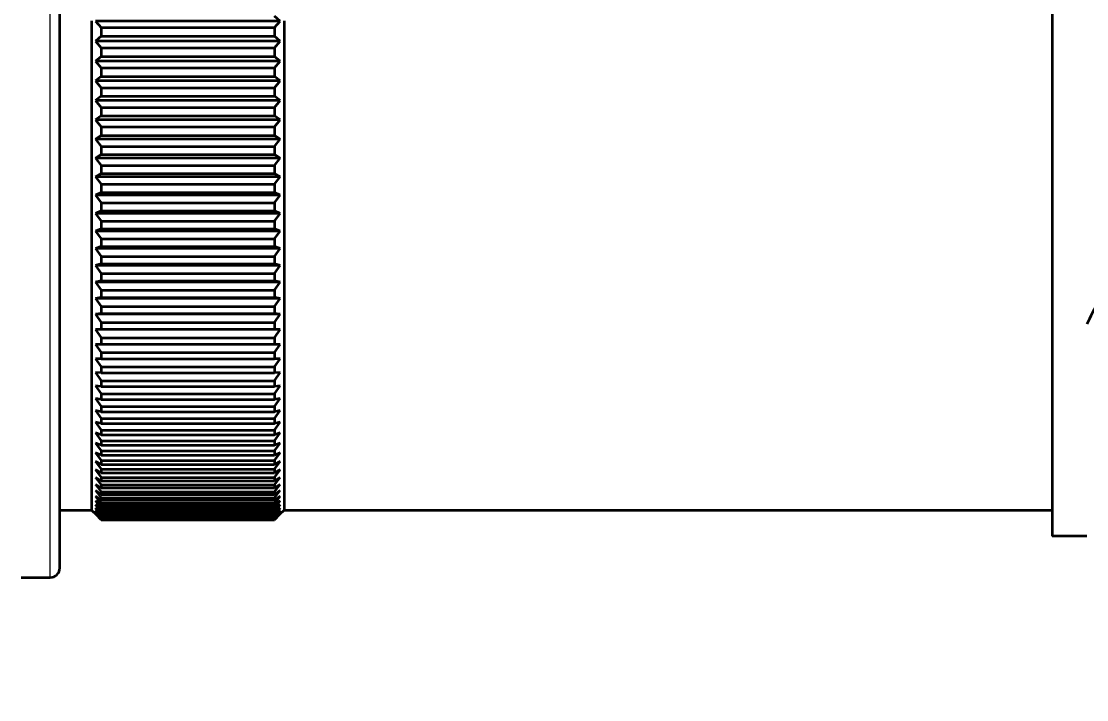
# Model space of a CAD drawing. Extents: x 23 to 472, y 3 to 294.
# Drawn here: x 59.62 to 87.28, y 193.34 to 210.94 of the extents above; entities that cross this region are included whole.
import ezdxf
from ezdxf.enums import TextEntityAlignment as Align

# ---------------------------------------------------------------- set-up
doc = ezdxf.new("R2010")
doc.units = 0
doc.layers.get('0').update_dxf_attribs({"lineweight": 13})
doc.styles.get("Standard").update_dxf_attribs({"font": 'isocp.shx'})
doc.dimstyles.get("Standard").update_dxf_attribs({"dimtxt": 2.5, "dimasz": 2.5, "dimexe": 1.25, "dimexo": 0.625, "dimtad": 1, "dimcen": 2.5, "dimadec": 0, "dimazin": 0, "dimtfac": 1, "dimtmove": 0, "dimatfit": 0, "dimfxl": 0, "dimarcsym": 0})

# ---------------------------------------------------------------- blocks, each defined once
blk = doc.blocks.new('*D')
at = {"color": 7, "lineweight": 13}
for p, q in [((369.263, 239.553), (395.349, 194.212)), ((363.234, 234.837), (397.923, 198.622))]:
    blk.add_line(p, q, dxfattribs=at)
at = {"color": 34, "lineweight": 13, "ltscale": 0.415699}
blk.add_line((121.028, 197.011), (121.028, 180.383), dxfattribs=at)
at = {"color": 34, "lineweight": 13, "ltscale": 0.421525}
blk.add_line((278.401, 197.011), (278.401, 180.15), dxfattribs=at)
at = {"color": 34, "lineweight": 13}
for p, q in [((45.716, 194.074), (45.716, 169.46)), ((353.941, 194.074), (353.941, 169.46)), ((45.716, 182.383), (121.028, 182.383)), ((278.401, 182.15), (353.941, 182.15)), ((45.716, 171.46), (353.941, 171.46))]:
    blk.add_line(p, q, dxfattribs=at)
at = {"color": 34, "lineweight": 13, "ltscale": 0.342256}
blk.add_line((45.716, 194.074), (45.716, 180.383), dxfattribs=at)
at = {"color": 34, "lineweight": 13, "ltscale": 0.348082}
blk.add_line((353.941, 194.074), (353.941, 180.15), dxfattribs=at)
at = {"color": 7, "lineweight": 13}
for points in [[(376.315, 228.334), (374.903, 229.751), (375.418, 227.818)], [(374.039, 224.304), (372.329, 225.341), (373.292, 223.588)], [(396.213, 199.659), (397.923, 198.622), (396.96, 200.375)], [(393.937, 195.629), (395.349, 194.212), (394.834, 196.145)]]:
    blk.add_lwpolyline(points, dxfattribs=at)
at = {"color": 34, "lineweight": 13}
for points in [[(47.647, 182.901), (45.716, 182.383), (47.647, 181.866)], [(119.096, 181.866), (121.028, 182.383), (119.096, 182.901)], [(280.332, 182.668), (278.401, 182.15), (280.332, 181.633)], [(352.01, 181.633), (353.941, 182.15), (352.01, 182.668)], [(47.647, 171.978), (45.716, 171.46), (47.647, 170.943)], [(352.01, 170.943), (353.941, 171.46), (352.01, 171.978)]]:
    blk.add_lwpolyline(points, dxfattribs=at)
at = {"color": 7, "lineweight": 13}
for s, rotation, p, p2 in [('%%c', 299.913, (370.13, 240.052), (371.377, 237.885)), ('82', 299.913, (371.875, 237.018), (374.062, 233.217)), ('%%c', 313.7669, (363.956, 235.528), (365.685, 233.723)), ('74', 313.7669, (366.377, 233.001), (369.41, 229.834))]:
    blk.add_text(s, height=2.5, rotation=rotation, dxfattribs=at).set_placement(p, p2, align=Align.FIT)
at = {"color": 34, "lineweight": 13}
for s, height, p, p2 in [('/[6.3]', 3.5, (93.533, 183.383), (107.906, 183.383)), ('/[6.3]', 3.5, (326.333, 183.15), (340.705, 183.15)), ('155', 3.5, (74.21, 183.383), (83.768, 183.383)), ('155', 3.5, (307.009, 183.15), (316.567, 183.15)), ('%%p50', 2.45, (85.868, 183.908), (92.533, 183.908)), ('%%p50', 2.45, (318.667, 183.675), (325.333, 183.675)), ('"L"', 3.5, (194.441, 172.46), (202.031, 172.46)), ('%%p50', 2.45, (204.131, 172.985), (210.797, 172.985))]:
    blk.add_text(s, height=height, dxfattribs=at).set_placement(p, p2, align=Align.FIT)
blk = doc.blocks.new('BLOCK4531')
at = {"color": 7, "lineweight": 13}
blk.add_line((-569.552, -31.5), (-569.552, 31.5), dxfattribs=at)
at = {"color": 7, "lineweight": 35}
for p, q in [((-569.052, -31), (-569.052, 31)), ((-517.527, 29.35), (-517.527, -14.675)), ((-567.402, -2.62), (-567.402, -28)), ((-557.402, -2.62), (-557.402, -28)), ((-557.402, -28), (-517.527, -28))]:
    blk.add_line(p, q, dxfattribs=at)
at = {"color": 7, "lineweight": 35, "ltscale": 0.011058}
for p, q in [((-567.202, -2.639), (-566.902, -2.964)), ((-557.902, -2.964), (-557.602, -2.639))]:
    blk.add_line(p, q, dxfattribs=at)
at = {"color": 7, "lineweight": 35, "ltscale": 0.24}
for p, q in [((-557.602, -2.639), (-567.202, -2.639)), ((-557.602, -3.674), (-567.202, -3.674)), ((-557.602, -4.705), (-567.202, -4.705)), ((-557.602, -5.729), (-567.202, -5.729)), ((-557.602, -6.746), (-567.202, -6.746)), ((-557.602, -7.753), (-567.202, -7.753)), ((-557.602, -8.749), (-567.202, -8.749)), ((-557.602, -9.734), (-567.202, -9.734)), ((-557.602, -10.705), (-567.202, -10.705)), ((-557.602, -11.662), (-567.202, -11.662)), ((-557.602, -12.603), (-567.202, -12.603)), ((-557.602, -13.526), (-567.202, -13.526)), ((-557.602, -14.432), (-567.202, -14.432)), ((-557.602, -15.317), (-567.202, -15.317)), ((-557.602, -16.181), (-567.202, -16.181)), ((-557.602, -17.024), (-567.202, -17.024)), ((-557.602, -17.843), (-567.202, -17.843)), ((-557.602, -18.638), (-567.202, -18.638)), ((-557.602, -19.407), (-567.202, -19.407))]:
    blk.add_line(p, q, dxfattribs=at)
at = {"color": 7, "lineweight": 35, "ltscale": 0.010077}
blk.add_line((-557.602, -2.639), (-557.902, -2.37), dxfattribs=at)
at = {"color": 7, "lineweight": 35, "ltscale": 0.225}
for p, q in [((-566.902, -2.964), (-557.902, -2.964)), ((-566.902, -3.417), (-557.902, -3.417)), ((-566.902, -4.009), (-557.902, -4.009)), ((-566.902, -4.461), (-557.902, -4.461)), ((-566.902, -5.049), (-557.902, -5.049)), ((-566.902, -5.498), (-557.902, -5.498)), ((-566.902, -6.082), (-557.902, -6.082)), ((-566.902, -6.527), (-557.902, -6.527)), ((-566.902, -7.107), (-557.902, -7.107)), ((-566.902, -7.548), (-557.902, -7.548)), ((-566.902, -8.122), (-557.902, -8.122)), ((-566.902, -8.558), (-557.902, -8.558)), ((-566.902, -9.126), (-557.902, -9.126)), ((-566.902, -9.557), (-557.902, -9.557)), ((-566.902, -10.117), (-557.902, -10.117)), ((-566.902, -10.543), (-557.902, -10.543)), ((-566.902, -11.095), (-557.902, -11.095)), ((-566.902, -11.514), (-557.902, -11.514)), ((-566.902, -12.057), (-557.902, -12.057)), ((-566.902, -12.469), (-557.902, -12.469)), ((-566.902, -13.003), (-557.902, -13.003)), ((-566.902, -13.408), (-557.902, -13.408)), ((-566.902, -13.932), (-557.902, -13.932)), ((-566.902, -14.328), (-557.902, -14.328)), ((-566.902, -14.841), (-557.902, -14.841)), ((-566.902, -15.228), (-557.902, -15.228)), ((-566.902, -15.73), (-557.902, -15.73)), ((-566.902, -16.108), (-557.902, -16.108)), ((-566.902, -16.597), (-557.902, -16.597)), ((-566.902, -16.966), (-557.902, -16.966)), ((-566.902, -17.442), (-557.902, -17.442)), ((-566.902, -17.801), (-557.902, -17.801)), ((-566.902, -18.263), (-557.902, -18.263)), ((-566.902, -18.611), (-557.902, -18.611)), ((-566.902, -19.059), (-557.902, -19.059)), ((-566.902, -19.396), (-557.902, -19.396)), ((-566.902, -19.829), (-557.902, -19.829)), ((-566.902, -20.154), (-557.902, -20.154)), ((-566.902, -20.572), (-557.902, -20.572)), ((-566.902, -20.885), (-557.902, -20.885)), ((-566.902, -21.287), (-557.902, -21.287)), ((-566.902, -21.587), (-557.902, -21.587)), ((-566.902, -21.972), (-557.902, -21.972)), ((-566.902, -22.26), (-557.902, -22.26)), ((-566.902, -22.628), (-557.902, -22.628)), ((-566.902, -22.903), (-557.902, -22.903)), ((-566.902, -23.253), (-557.902, -23.253)), ((-566.902, -23.514), (-557.902, -23.514)), ((-566.902, -23.846), (-557.902, -23.846)), ((-566.902, -24.093), (-557.902, -24.093)), ((-566.902, -24.406), (-557.902, -24.406)), ((-566.902, -24.639), (-557.902, -24.639)), ((-566.902, -24.933), (-557.902, -24.933)), ((-566.902, -25.151), (-557.902, -25.151)), ((-566.902, -25.427), (-557.902, -25.427)), ((-566.902, -25.629), (-557.902, -25.629)), ((-566.902, -25.885), (-557.902, -25.885)), ((-566.902, -26.073), (-557.902, -26.073)), ((-566.902, -26.308), (-557.902, -26.308)), ((-566.902, -26.48), (-557.902, -26.48)), ((-566.902, -26.695), (-557.902, -26.695)), ((-566.902, -26.851), (-557.902, -26.851)), ((-566.902, -27.046), (-557.902, -27.046)), ((-566.902, -27.186), (-557.902, -27.186)), ((-566.902, -27.359), (-557.902, -27.359)), ((-566.902, -27.484), (-557.902, -27.484)), ((-566.902, -27.635), (-557.902, -27.635)), ((-566.902, -27.744), (-557.902, -27.744)), ((-566.902, -27.874), (-557.902, -27.874)), ((-566.902, -27.966), (-557.902, -27.966)), ((-566.902, -28.074), (-557.902, -28.074)), ((-566.902, -28.149), (-557.902, -28.149)), ((-566.902, -28.237), (-557.902, -28.237)), ((-566.902, -28.295), (-557.902, -28.295)), ((-566.902, -28.36), (-557.902, -28.36)), ((-566.902, -28.402), (-557.902, -28.402)), ((-566.902, -28.445), (-557.902, -28.445)), ((-566.902, -28.47), (-557.902, -28.47)), ((-566.902, -28.491), (-557.902, -28.491)), ((-566.902, -28.499), (-557.902, -28.499))]:
    blk.add_line(p, q, dxfattribs=at)
at = {"color": 7, "lineweight": 35, "ltscale": 0.01134}
for p, q in [((-566.902, -2.964), (-566.902, -3.417)), ((-557.902, -2.964), (-557.902, -3.417))]:
    blk.add_line(p, q, dxfattribs=at)
at = {"color": 7, "lineweight": 35, "ltscale": 0.009876}
for p, q in [((-566.902, -3.417), (-567.202, -3.674)), ((-557.602, -3.674), (-557.902, -3.417))]:
    blk.add_line(p, q, dxfattribs=at)
at = {"color": 7, "lineweight": 35, "ltscale": 0.011238}
for p, q in [((-567.202, -3.674), (-566.902, -4.009)), ((-557.902, -4.009), (-557.602, -3.674))]:
    blk.add_line(p, q, dxfattribs=at)
at = {"color": 7, "lineweight": 35, "ltscale": 0.011285}
for p, q in [((-566.902, -4.009), (-566.902, -4.461)), ((-557.902, -4.009), (-557.902, -4.461))]:
    blk.add_line(p, q, dxfattribs=at)
at = {"color": 7, "lineweight": 35, "ltscale": 0.009675}
for p, q in [((-566.902, -4.461), (-567.202, -4.705)), ((-557.602, -4.705), (-557.902, -4.461))]:
    blk.add_line(p, q, dxfattribs=at)
at = {"color": 7, "lineweight": 35, "ltscale": 0.011412}
for p, q in [((-567.202, -4.705), (-566.902, -5.049)), ((-557.902, -5.049), (-557.602, -4.705))]:
    blk.add_line(p, q, dxfattribs=at)
at = {"color": 7, "lineweight": 35, "ltscale": 0.009475}
for p, q in [((-566.902, -5.498), (-567.202, -5.729)), ((-557.602, -5.729), (-557.902, -5.498))]:
    blk.add_line(p, q, dxfattribs=at)
at = {"color": 7, "lineweight": 35, "ltscale": 0.011215}
for p, q in [((-566.902, -5.049), (-566.902, -5.498)), ((-557.902, -5.049), (-557.902, -5.498))]:
    blk.add_line(p, q, dxfattribs=at)
at = {"color": 7, "lineweight": 35, "ltscale": 0.011579}
for p, q in [((-567.202, -5.729), (-566.902, -6.082)), ((-557.902, -6.082), (-557.602, -5.729))]:
    blk.add_line(p, q, dxfattribs=at)
at = {"color": 7, "lineweight": 35, "ltscale": 0.011129}
for p, q in [((-566.902, -6.082), (-566.902, -6.527)), ((-557.902, -6.082), (-557.902, -6.527))]:
    blk.add_line(p, q, dxfattribs=at)
at = {"color": 7, "lineweight": 35, "ltscale": 0.009277}
for p, q in [((-566.902, -6.527), (-567.202, -6.746)), ((-557.602, -6.746), (-557.902, -6.527))]:
    blk.add_line(p, q, dxfattribs=at)
at = {"color": 7, "lineweight": 35, "ltscale": 0.011738}
for p, q in [((-567.202, -6.746), (-566.902, -7.107)), ((-557.902, -7.107), (-557.602, -6.746))]:
    blk.add_line(p, q, dxfattribs=at)
at = {"color": 7, "lineweight": 35, "ltscale": 0.011028}
for p, q in [((-566.902, -7.107), (-566.902, -7.548)), ((-557.902, -7.107), (-557.902, -7.548))]:
    blk.add_line(p, q, dxfattribs=at)
at = {"color": 7, "lineweight": 35, "ltscale": 0.009082}
for p, q in [((-566.902, -7.548), (-567.202, -7.753)), ((-557.602, -7.753), (-557.902, -7.548))]:
    blk.add_line(p, q, dxfattribs=at)
at = {"color": 7, "lineweight": 35, "ltscale": 0.011889}
for p, q in [((-567.202, -7.753), (-566.902, -8.122)), ((-557.902, -8.122), (-557.602, -7.753))]:
    blk.add_line(p, q, dxfattribs=at)
at = {"color": 7, "lineweight": 35, "ltscale": 0.010912}
for p, q in [((-566.902, -8.122), (-566.902, -8.558)), ((-557.902, -8.122), (-557.902, -8.558))]:
    blk.add_line(p, q, dxfattribs=at)
at = {"color": 7, "lineweight": 35, "ltscale": 0.008893}
for p, q in [((-566.902, -8.558), (-567.202, -8.749)), ((-557.602, -8.749), (-557.902, -8.558))]:
    blk.add_line(p, q, dxfattribs=at)
at = {"color": 7, "lineweight": 35, "ltscale": 0.012031}
for p, q in [((-567.202, -8.749), (-566.902, -9.126)), ((-557.902, -9.126), (-557.602, -8.749))]:
    blk.add_line(p, q, dxfattribs=at)
at = {"color": 7, "lineweight": 35, "ltscale": 0.010781}
for p, q in [((-566.902, -9.126), (-566.902, -9.557)), ((-557.902, -9.126), (-557.902, -9.557))]:
    blk.add_line(p, q, dxfattribs=at)
at = {"color": 7, "lineweight": 35, "ltscale": 0.008709}
for p, q in [((-566.902, -9.557), (-567.202, -9.734)), ((-557.602, -9.734), (-557.902, -9.557))]:
    blk.add_line(p, q, dxfattribs=at)
at = {"color": 7, "lineweight": 35, "ltscale": 0.012165}
for p, q in [((-567.202, -9.734), (-566.902, -10.117)), ((-557.902, -10.117), (-557.602, -9.734))]:
    blk.add_line(p, q, dxfattribs=at)
at = {"color": 7, "lineweight": 35, "ltscale": 0.010636}
for p, q in [((-566.902, -10.117), (-566.902, -10.543)), ((-557.902, -10.117), (-557.902, -10.543))]:
    blk.add_line(p, q, dxfattribs=at)
at = {"color": 7, "lineweight": 35, "ltscale": 0.008533}
for p, q in [((-566.902, -10.543), (-567.202, -10.705)), ((-557.602, -10.705), (-557.902, -10.543))]:
    blk.add_line(p, q, dxfattribs=at)
at = {"color": 7, "lineweight": 35, "ltscale": 0.012289}
for p, q in [((-567.202, -10.705), (-566.902, -11.095)), ((-557.902, -11.095), (-557.602, -10.705))]:
    blk.add_line(p, q, dxfattribs=at)
at = {"color": 7, "lineweight": 35, "ltscale": 0.008366}
for p, q in [((-566.902, -11.514), (-567.202, -11.662)), ((-557.602, -11.662), (-557.902, -11.514))]:
    blk.add_line(p, q, dxfattribs=at)
at = {"color": 7, "lineweight": 35, "ltscale": 0.010476}
for p, q in [((-566.902, -11.095), (-566.902, -11.514)), ((-557.902, -11.095), (-557.902, -11.514))]:
    blk.add_line(p, q, dxfattribs=at)
at = {"color": 7, "lineweight": 35, "ltscale": 0.012403}
for p, q in [((-567.202, -11.662), (-566.902, -12.057)), ((-557.902, -12.057), (-557.602, -11.662))]:
    blk.add_line(p, q, dxfattribs=at)
at = {"color": 7, "lineweight": 35, "ltscale": 0.010301}
for p, q in [((-566.902, -12.057), (-566.902, -12.469)), ((-557.902, -12.057), (-557.902, -12.469))]:
    blk.add_line(p, q, dxfattribs=at)
at = {"color": 7, "lineweight": 35, "ltscale": 0.00821}
for p, q in [((-566.902, -12.469), (-567.202, -12.603)), ((-557.602, -12.603), (-557.902, -12.469))]:
    blk.add_line(p, q, dxfattribs=at)
at = {"color": 7, "lineweight": 35, "ltscale": 0.012507}
for p, q in [((-567.202, -12.603), (-566.902, -13.003)), ((-557.902, -13.003), (-557.602, -12.603))]:
    blk.add_line(p, q, dxfattribs=at)
at = {"color": 7, "lineweight": 35, "ltscale": 0.010113}
for p, q in [((-566.902, -13.003), (-566.902, -13.408)), ((-557.902, -13.003), (-557.902, -13.408))]:
    blk.add_line(p, q, dxfattribs=at)
at = {"color": 7, "lineweight": 35, "ltscale": 0.008066}
for p, q in [((-566.902, -13.408), (-567.202, -13.526)), ((-557.602, -13.526), (-557.902, -13.408))]:
    blk.add_line(p, q, dxfattribs=at)
at = {"color": 7, "lineweight": 35, "ltscale": 0.012601}
for p, q in [((-567.202, -13.526), (-566.902, -13.932)), ((-557.902, -13.932), (-557.602, -13.526))]:
    blk.add_line(p, q, dxfattribs=at)
at = {"color": 7, "lineweight": 35, "ltscale": 0.007935}
for p, q in [((-566.902, -14.328), (-567.202, -14.432)), ((-557.602, -14.432), (-557.902, -14.328))]:
    blk.add_line(p, q, dxfattribs=at)
at = {"color": 7, "lineweight": 35, "ltscale": 0.00991}
for p, q in [((-566.902, -13.932), (-566.902, -14.328)), ((-557.902, -13.932), (-557.902, -14.328))]:
    blk.add_line(p, q, dxfattribs=at)
at = {"color": 7, "lineweight": 35, "ltscale": 0.012683}
for p, q in [((-567.202, -14.432), (-566.902, -14.841)), ((-557.902, -14.841), (-557.602, -14.432))]:
    blk.add_line(p, q, dxfattribs=at)
at = {"color": 7, "lineweight": 35, "ltscale": 0.009695}
for p, q in [((-566.902, -14.841), (-566.902, -15.228)), ((-557.902, -14.841), (-557.902, -15.228))]:
    blk.add_line(p, q, dxfattribs=at)
at = {"color": 7, "lineweight": 35, "ltscale": 0.366875}
blk.add_line((-517.527, -14.675), (-517.527, -29.35), dxfattribs=at)
at = {"color": 7, "lineweight": 35, "ltscale": 0.007819}
for p, q in [((-566.902, -15.228), (-567.202, -15.317)), ((-557.602, -15.317), (-557.902, -15.228))]:
    blk.add_line(p, q, dxfattribs=at)
at = {"color": 7, "lineweight": 35, "ltscale": 0.012755}
for p, q in [((-567.202, -15.317), (-566.902, -15.73)), ((-557.902, -15.73), (-557.602, -15.317))]:
    blk.add_line(p, q, dxfattribs=at)
at = {"color": 7, "lineweight": 35, "ltscale": 0.009465}
for p, q in [((-566.902, -15.73), (-566.902, -16.108)), ((-557.902, -15.73), (-557.902, -16.108))]:
    blk.add_line(p, q, dxfattribs=at)
at = {"color": 7, "lineweight": 35, "ltscale": 0.00772}
for p, q in [((-566.902, -16.108), (-567.202, -16.181)), ((-557.602, -16.181), (-557.902, -16.108))]:
    blk.add_line(p, q, dxfattribs=at)
at = {"color": 7, "lineweight": 35, "ltscale": 0.012815}
for p, q in [((-567.202, -16.181), (-566.902, -16.597)), ((-557.902, -16.597), (-557.602, -16.181))]:
    blk.add_line(p, q, dxfattribs=at)
at = {"color": 7, "lineweight": 35, "ltscale": 0.009223}
for p, q in [((-566.902, -16.597), (-566.902, -16.966)), ((-557.902, -16.597), (-557.902, -16.966))]:
    blk.add_line(p, q, dxfattribs=at)
at = {"color": 7, "lineweight": 35, "ltscale": 0.007638}
for p, q in [((-566.902, -16.966), (-567.202, -17.024)), ((-557.602, -17.024), (-557.902, -16.966))]:
    blk.add_line(p, q, dxfattribs=at)
at = {"color": 7, "lineweight": 35, "ltscale": 0.012865}
for p, q in [((-567.202, -17.024), (-566.902, -17.442)), ((-557.902, -17.442), (-557.602, -17.024))]:
    blk.add_line(p, q, dxfattribs=at)
at = {"color": 7, "lineweight": 35, "ltscale": 0.008969}
for p, q in [((-566.902, -17.442), (-566.902, -17.801)), ((-557.902, -17.442), (-557.902, -17.801))]:
    blk.add_line(p, q, dxfattribs=at)
at = {"color": 7, "lineweight": 35, "ltscale": 0.007574}
for p, q in [((-566.902, -17.801), (-567.202, -17.843)), ((-557.602, -17.843), (-557.902, -17.801))]:
    blk.add_line(p, q, dxfattribs=at)
at = {"color": 7, "lineweight": 35, "ltscale": 0.012902}
for p, q in [((-567.202, -17.843), (-566.902, -18.263)), ((-557.902, -18.263), (-557.602, -17.843))]:
    blk.add_line(p, q, dxfattribs=at)
at = {"color": 7, "lineweight": 35, "ltscale": 0.00753}
for p, q in [((-566.902, -18.611), (-567.202, -18.638)), ((-557.602, -18.638), (-557.902, -18.611))]:
    blk.add_line(p, q, dxfattribs=at)
at = {"color": 7, "lineweight": 35, "ltscale": 0.012928}
for p, q in [((-567.202, -18.638), (-566.902, -19.059)), ((-557.902, -19.059), (-557.602, -18.638))]:
    blk.add_line(p, q, dxfattribs=at)
at = {"color": 7, "lineweight": 35, "ltscale": 0.008702}
for p, q in [((-566.902, -18.263), (-566.902, -18.611)), ((-557.902, -18.263), (-557.902, -18.611))]:
    blk.add_line(p, q, dxfattribs=at)
at = {"color": 7, "lineweight": 35, "ltscale": 0.008423}
for p, q in [((-566.902, -19.059), (-566.902, -19.396)), ((-557.902, -19.059), (-557.902, -19.396))]:
    blk.add_line(p, q, dxfattribs=at)
at = {"color": 7, "lineweight": 35, "ltscale": 0.007505}
for p, q in [((-566.902, -19.396), (-567.202, -19.407)), ((-557.602, -19.407), (-557.902, -19.396))]:
    blk.add_line(p, q, dxfattribs=at)
at = {"color": 7, "lineweight": 35, "ltscale": 0.012942}
for p, q in [((-567.202, -19.407), (-566.902, -19.829)), ((-557.902, -19.829), (-557.602, -19.407))]:
    blk.add_line(p, q, dxfattribs=at)
at = {"color": 7, "lineweight": 35, "ltscale": 0.008133}
for p, q in [((-566.902, -19.829), (-566.902, -20.154)), ((-557.902, -19.829), (-557.902, -20.154))]:
    blk.add_line(p, q, dxfattribs=at)
at = {"color": 7, "lineweight": 35, "ltscale": 0.007501}
for p, q in [((-566.902, -20.154), (-567.202, -20.15)), ((-557.602, -20.15), (-557.902, -20.154))]:
    blk.add_line(p, q, dxfattribs=at)
at = {"color": 7, "lineweight": 35, "ltscale": 0.012945}
for p, q in [((-567.202, -20.15), (-566.902, -20.572)), ((-557.902, -20.572), (-557.602, -20.15))]:
    blk.add_line(p, q, dxfattribs=at)
at = {"color": 7, "lineweight": 35, "ltscale": 0.007517}
for p, q in [((-566.902, -20.885), (-567.202, -20.865)), ((-557.602, -20.865), (-557.902, -20.885))]:
    blk.add_line(p, q, dxfattribs=at)
at = {"color": 7, "lineweight": 35, "ltscale": 0.012936}
for p, q in [((-567.202, -20.865), (-566.902, -21.287)), ((-557.902, -21.287), (-557.602, -20.865))]:
    blk.add_line(p, q, dxfattribs=at)
at = {"color": 7, "lineweight": 35, "ltscale": 0.007832}
for p, q in [((-566.902, -20.572), (-566.902, -20.885)), ((-557.902, -20.572), (-557.902, -20.885))]:
    blk.add_line(p, q, dxfattribs=at)
at = {"color": 7, "lineweight": 35, "ltscale": 0.007553}
for p, q in [((-566.902, -21.587), (-567.202, -21.552)), ((-557.602, -21.552), (-557.902, -21.587))]:
    blk.add_line(p, q, dxfattribs=at)
at = {"color": 7, "lineweight": 35, "ltscale": 0.012915}
for p, q in [((-567.202, -21.552), (-566.902, -21.972)), ((-557.902, -21.972), (-557.602, -21.552))]:
    blk.add_line(p, q, dxfattribs=at)
at = {"color": 7, "lineweight": 35, "ltscale": 0.00752}
for p, q in [((-566.902, -21.287), (-566.902, -21.587)), ((-557.902, -21.287), (-557.902, -21.587))]:
    blk.add_line(p, q, dxfattribs=at)
at = {"color": 7, "lineweight": 35, "ltscale": 0.007197}
for p, q in [((-566.902, -21.972), (-566.902, -22.26)), ((-557.902, -21.972), (-557.902, -22.26))]:
    blk.add_line(p, q, dxfattribs=at)
at = {"color": 7, "lineweight": 35, "ltscale": 0.007608}
for p, q in [((-566.902, -22.26), (-567.202, -22.209)), ((-557.602, -22.209), (-557.902, -22.26))]:
    blk.add_line(p, q, dxfattribs=at)
at = {"color": 7, "lineweight": 35, "ltscale": 0.012882}
for p, q in [((-567.202, -22.209), (-566.902, -22.628)), ((-557.902, -22.628), (-557.602, -22.209))]:
    blk.add_line(p, q, dxfattribs=at)
at = {"color": 7, "lineweight": 35, "ltscale": 0.006865}
for p, q in [((-566.902, -22.628), (-566.902, -22.903)), ((-557.902, -22.628), (-557.902, -22.903))]:
    blk.add_line(p, q, dxfattribs=at)
at = {"color": 7, "lineweight": 35, "ltscale": 0.007682}
for p, q in [((-566.902, -22.903), (-567.202, -22.836)), ((-557.602, -22.836), (-557.902, -22.903))]:
    blk.add_line(p, q, dxfattribs=at)
at = {"color": 7, "lineweight": 35, "ltscale": 0.012838}
for p, q in [((-567.202, -22.836), (-566.902, -23.253)), ((-557.902, -23.253), (-557.602, -22.836))]:
    blk.add_line(p, q, dxfattribs=at)
at = {"color": 7, "lineweight": 35, "ltscale": 0.007775}
for p, q in [((-566.902, -23.514), (-567.202, -23.432)), ((-557.602, -23.432), (-557.902, -23.514))]:
    blk.add_line(p, q, dxfattribs=at)
at = {"color": 7, "lineweight": 35, "ltscale": 0.012782}
for p, q in [((-567.202, -23.432), (-566.902, -23.846)), ((-557.902, -23.846), (-557.602, -23.432))]:
    blk.add_line(p, q, dxfattribs=at)
at = {"color": 7, "lineweight": 35, "ltscale": 0.006524}
for p, q in [((-566.902, -23.253), (-566.902, -23.514)), ((-557.902, -23.253), (-557.902, -23.514))]:
    blk.add_line(p, q, dxfattribs=at)
at = {"color": 7, "lineweight": 35, "ltscale": 0.007884}
for p, q in [((-566.902, -24.093), (-567.202, -23.996)), ((-557.602, -23.996), (-557.902, -24.093))]:
    blk.add_line(p, q, dxfattribs=at)
at = {"color": 7, "lineweight": 35, "ltscale": 0.012715}
for p, q in [((-567.202, -23.996), (-566.902, -24.406)), ((-557.902, -24.406), (-557.602, -23.996))]:
    blk.add_line(p, q, dxfattribs=at)
at = {"color": 7, "lineweight": 35, "ltscale": 0.006173}
for p, q in [((-566.902, -23.846), (-566.902, -24.093)), ((-557.902, -23.846), (-557.902, -24.093))]:
    blk.add_line(p, q, dxfattribs=at)
at = {"color": 7, "lineweight": 35, "ltscale": 0.008008}
for p, q in [((-566.902, -24.639), (-567.202, -24.527)), ((-557.602, -24.527), (-557.902, -24.639))]:
    blk.add_line(p, q, dxfattribs=at)
at = {"color": 7, "lineweight": 35, "ltscale": 0.012637}
for p, q in [((-567.202, -24.527), (-566.902, -24.933)), ((-557.902, -24.933), (-557.602, -24.527))]:
    blk.add_line(p, q, dxfattribs=at)
at = {"color": 7, "lineweight": 35, "ltscale": 0.005814}
for p, q in [((-566.902, -24.406), (-566.902, -24.639)), ((-557.902, -24.406), (-557.902, -24.639))]:
    blk.add_line(p, q, dxfattribs=at)
at = {"color": 7, "lineweight": 35, "ltscale": 0.008147}
for p, q in [((-566.902, -25.151), (-567.202, -25.024)), ((-557.602, -25.024), (-557.902, -25.151))]:
    blk.add_line(p, q, dxfattribs=at)
at = {"color": 7, "lineweight": 35, "ltscale": 0.012548}
for p, q in [((-567.202, -25.024), (-566.902, -25.427)), ((-557.902, -25.427), (-557.602, -25.024))]:
    blk.add_line(p, q, dxfattribs=at)
at = {"color": 7, "lineweight": 35, "ltscale": 0.005447}
for p, q in [((-566.902, -24.933), (-566.902, -25.151)), ((-557.902, -24.933), (-557.902, -25.151))]:
    blk.add_line(p, q, dxfattribs=at)
at = {"color": 7, "lineweight": 35, "ltscale": 0.005073}
for p, q in [((-566.902, -25.427), (-566.902, -25.629)), ((-557.902, -25.427), (-557.902, -25.629))]:
    blk.add_line(p, q, dxfattribs=at)
at = {"color": 7, "lineweight": 35, "ltscale": 0.008298}
for p, q in [((-566.902, -25.629), (-567.202, -25.487)), ((-557.602, -25.487), (-557.902, -25.629))]:
    blk.add_line(p, q, dxfattribs=at)
at = {"color": 7, "lineweight": 35, "ltscale": 0.012449}
for p, q in [((-567.202, -25.487), (-566.902, -25.885)), ((-557.902, -25.885), (-557.602, -25.487))]:
    blk.add_line(p, q, dxfattribs=at)
at = {"color": 7, "lineweight": 35, "ltscale": 0.00846}
for p, q in [((-566.902, -26.073), (-567.202, -25.916)), ((-557.602, -25.916), (-557.902, -26.073))]:
    blk.add_line(p, q, dxfattribs=at)
at = {"color": 7, "lineweight": 35, "ltscale": 0.012339}
for p, q in [((-567.202, -25.916), (-566.902, -26.308)), ((-557.902, -26.308), (-557.602, -25.916))]:
    blk.add_line(p, q, dxfattribs=at)
at = {"color": 7, "lineweight": 35, "ltscale": 0.004692}
for p, q in [((-566.902, -25.885), (-566.902, -26.073)), ((-557.902, -25.885), (-557.902, -26.073))]:
    blk.add_line(p, q, dxfattribs=at)
at = {"color": 7, "lineweight": 35, "ltscale": 0.008633}
for p, q in [((-566.902, -26.48), (-567.202, -26.309)), ((-557.602, -26.309), (-557.902, -26.48))]:
    blk.add_line(p, q, dxfattribs=at)
at = {"color": 7, "lineweight": 35, "ltscale": 0.012219}
for p, q in [((-567.202, -26.309), (-566.902, -26.695)), ((-557.902, -26.695), (-557.602, -26.309))]:
    blk.add_line(p, q, dxfattribs=at)
at = {"color": 7, "lineweight": 35, "ltscale": 0.004304}
for p, q in [((-566.902, -26.308), (-566.902, -26.48)), ((-557.902, -26.308), (-557.902, -26.48))]:
    blk.add_line(p, q, dxfattribs=at)
at = {"color": 7, "lineweight": 35, "ltscale": 0.008813}
for p, q in [((-566.902, -26.851), (-567.202, -26.666)), ((-557.602, -26.666), (-557.902, -26.851))]:
    blk.add_line(p, q, dxfattribs=at)
at = {"color": 7, "lineweight": 35, "ltscale": 0.01209}
for p, q in [((-567.202, -26.666), (-566.902, -27.046)), ((-557.902, -27.046), (-557.602, -26.666))]:
    blk.add_line(p, q, dxfattribs=at)
at = {"color": 7, "lineweight": 35, "ltscale": 0.009}
for p, q in [((-566.902, -27.186), (-567.202, -26.987)), ((-557.602, -26.987), (-557.902, -27.186))]:
    blk.add_line(p, q, dxfattribs=at)
at = {"color": 7, "lineweight": 35, "ltscale": 0.011951}
for p, q in [((-567.202, -26.987), (-566.902, -27.359)), ((-557.902, -27.359), (-557.602, -26.987))]:
    blk.add_line(p, q, dxfattribs=at)
at = {"color": 7, "lineweight": 35, "ltscale": 0.003911}
for p, q in [((-566.902, -26.695), (-566.902, -26.851)), ((-557.902, -26.695), (-557.902, -26.851))]:
    blk.add_line(p, q, dxfattribs=at)
at = {"color": 7, "lineweight": 35, "ltscale": 0.003512}
for p, q in [((-566.902, -27.046), (-566.902, -27.186)), ((-557.902, -27.046), (-557.902, -27.186))]:
    blk.add_line(p, q, dxfattribs=at)
at = {"color": 7, "lineweight": 35, "ltscale": 0.009193}
for p, q in [((-566.902, -27.484), (-567.202, -27.271)), ((-557.602, -27.271), (-557.902, -27.484))]:
    blk.add_line(p, q, dxfattribs=at)
at = {"color": 7, "lineweight": 35, "ltscale": 0.011804}
for p, q in [((-567.202, -27.271), (-566.902, -27.635)), ((-557.902, -27.635), (-557.602, -27.271))]:
    blk.add_line(p, q, dxfattribs=at)
at = {"color": 7, "lineweight": 35, "ltscale": 0.009389}
for p, q in [((-566.902, -27.744), (-567.202, -27.518)), ((-557.602, -27.518), (-557.902, -27.744))]:
    blk.add_line(p, q, dxfattribs=at)
at = {"color": 7, "lineweight": 35, "ltscale": 0.011648}
for p, q in [((-567.202, -27.518), (-566.902, -27.874)), ((-557.902, -27.874), (-557.602, -27.518))]:
    blk.add_line(p, q, dxfattribs=at)
at = {"color": 7, "lineweight": 35, "ltscale": 0.003109}
for p, q in [((-566.902, -27.359), (-566.902, -27.484)), ((-557.902, -27.359), (-557.902, -27.484))]:
    blk.add_line(p, q, dxfattribs=at)
at = {"color": 7, "lineweight": 35, "ltscale": 0.002701}
for p, q in [((-566.902, -27.635), (-566.902, -27.744)), ((-557.902, -27.635), (-557.902, -27.744))]:
    blk.add_line(p, q, dxfattribs=at)
at = {"color": 7, "lineweight": 35, "ltscale": 0.04125}
blk.add_line((-569.052, -28), (-567.402, -28), dxfattribs=at)
at = {"color": 7, "lineweight": 35, "ltscale": 0.0084}
for p, q in [((-567.402, -28), (-567.164, -28.238)), ((-557.402, -28), (-557.639, -28.238))]:
    blk.add_line(p, q, dxfattribs=at)
at = {"color": 7, "lineweight": 35, "ltscale": 0.009589}
for p, q in [((-566.902, -27.966), (-567.202, -27.727)), ((-557.602, -27.727), (-557.902, -27.966))]:
    blk.add_line(p, q, dxfattribs=at)
at = {"color": 7, "lineweight": 35, "ltscale": 0.011484}
for p, q in [((-567.202, -27.727), (-566.902, -28.074)), ((-557.902, -28.074), (-557.602, -27.727))]:
    blk.add_line(p, q, dxfattribs=at)
at = {"color": 7, "lineweight": 35, "ltscale": 0.00979}
for p, q in [((-566.902, -28.149), (-567.202, -27.898)), ((-557.602, -27.898), (-557.902, -28.149))]:
    blk.add_line(p, q, dxfattribs=at)
at = {"color": 7, "lineweight": 35, "ltscale": 0.011314}
for p, q in [((-567.202, -27.898), (-566.902, -28.237)), ((-557.902, -28.237), (-557.602, -27.898))]:
    blk.add_line(p, q, dxfattribs=at)
at = {"color": 7, "lineweight": 35, "ltscale": 0.009991}
for p, q in [((-566.902, -28.295), (-567.202, -28.031)), ((-557.602, -28.031), (-557.902, -28.295))]:
    blk.add_line(p, q, dxfattribs=at)
at = {"color": 7, "lineweight": 35, "ltscale": 0.011136}
for p, q in [((-567.202, -28.031), (-566.902, -28.36)), ((-557.902, -28.36), (-557.602, -28.031))]:
    blk.add_line(p, q, dxfattribs=at)
at = {"color": 7, "lineweight": 35, "ltscale": 0.010191}
for p, q in [((-566.902, -28.402), (-567.202, -28.126)), ((-557.602, -28.126), (-557.902, -28.402))]:
    blk.add_line(p, q, dxfattribs=at)
at = {"color": 7, "lineweight": 35, "ltscale": 0.010953}
for p, q in [((-567.202, -28.126), (-566.902, -28.445)), ((-557.902, -28.445), (-557.602, -28.126))]:
    blk.add_line(p, q, dxfattribs=at)
at = {"color": 7, "lineweight": 35, "ltscale": 0.01039}
for p, q in [((-566.902, -28.47), (-567.202, -28.182)), ((-557.602, -28.182), (-557.902, -28.47))]:
    blk.add_line(p, q, dxfattribs=at)
at = {"color": 7, "lineweight": 35, "ltscale": 0.010765}
for p, q in [((-567.202, -28.182), (-566.902, -28.491)), ((-557.902, -28.491), (-557.602, -28.182))]:
    blk.add_line(p, q, dxfattribs=at)
at = {"color": 7, "lineweight": 35, "ltscale": 0.002289}
for p, q in [((-566.902, -27.874), (-566.902, -27.966)), ((-557.902, -27.874), (-557.902, -27.966))]:
    blk.add_line(p, q, dxfattribs=at)
at = {"color": 7, "lineweight": 35, "ltscale": 0.001874}
for p, q in [((-566.902, -28.074), (-566.902, -28.149)), ((-557.902, -28.074), (-557.902, -28.149))]:
    blk.add_line(p, q, dxfattribs=at)
at = {"color": 7, "lineweight": 35, "ltscale": 0.009247}
blk.add_line((-566.902, -28.499), (-567.164, -28.238), dxfattribs=at)
at = {"color": 7, "lineweight": 35, "ltscale": 0.001457}
for p, q in [((-566.902, -28.237), (-566.902, -28.295)), ((-557.902, -28.237), (-557.902, -28.295))]:
    blk.add_line(p, q, dxfattribs=at)
at = {"color": 7, "lineweight": 35, "ltscale": 0.001038}
for p, q in [((-566.902, -28.36), (-566.902, -28.402)), ((-557.902, -28.36), (-557.902, -28.402))]:
    blk.add_line(p, q, dxfattribs=at)
at = {"color": 7, "lineweight": 35, "ltscale": 0.000617394}
for p, q in [((-566.902, -28.445), (-566.902, -28.47)), ((-557.902, -28.445), (-557.902, -28.47))]:
    blk.add_line(p, q, dxfattribs=at)
at = {"color": 7, "lineweight": 35, "ltscale": 0.000195912}
for p, q in [((-566.902, -28.491), (-566.902, -28.499)), ((-557.902, -28.491), (-557.902, -28.499))]:
    blk.add_line(p, q, dxfattribs=at)
at = {"color": 7, "lineweight": 35, "ltscale": 0.009256}
blk.add_line((-557.639, -28.238), (-557.902, -28.499), dxfattribs=at)
at = {"color": 7, "lineweight": 35, "ltscale": 0.045}
blk.add_line((-515.727, -29.35), (-517.527, -29.35), dxfattribs=at)
at = {"color": 7, "lineweight": 35, "ltscale": 0.0375}
blk.add_line((-571.052, -31.5), (-569.552, -31.5), dxfattribs=at)
at = {"color": 7, "lineweight": 35}
for centre, radius, start, end in [((92.077, -327.809), 682.048, 152.804551, 153.017566), ((-569.552, -31), 0.5, 270, 360)]:
    blk.add_arc(centre, radius, start, end, dxfattribs=at)

msp = doc.modelspace()

# ---------------------------------------------------------------- block references
at = {"lineweight": 0, "xscale": 0.5, "yscale": 0.5, "zscale": 0.5}
msp.add_blockref('BLOCK4531', (345.1414, 212.2613), dxfattribs=at)

# ---------------------------------------------------------------- dimensions: what is measured, and where the dimension line sits
at = {"color": 0, "lineweight": 0}
for base, p1, p2, middle in [((353.9414, 182.1503), (278.4006, 198.0113), (353.9414, 195.0736), (323.8572, 182.1503)), ((121.0279, 182.3834), (45.7156, 195.0736), (121.0279, 198.0113), (91.058, 182.3834))]:
    dim = msp.add_linear_dim(base=base, p1=p1, p2=p2, angle=359.99809, text='155{}{%%p50}/[6.3]', dimstyle='Standard', override={"dimlfac": 2, "dimtol": 0, "dimlim": 0, "dimtp": 50, "dimtm": 50}, dxfattribs=at)
    dim.commit()
    dim.dimension.update_dxf_attribs({"geometry": '*D', "text_midpoint": middle, "dimtype": 160})
for p1, p2, middle in [((395.349, 194.2124), (374.903, 229.7505), (371.2293, 236.1359)), ((397.923, 198.6215), (372.3291, 225.3414), (365.9609, 231.9897))]:
    dim = msp.add_diameter_dim_2p(p1=p1, p2=p2, dimstyle='Standard', override={"dimlfac": 2}, dxfattribs=at)
    dim.commit()
    dim.dimension.update_dxf_attribs({"geometry": '*D', "text_midpoint": middle, "dimtype": 163})

doc.saveas('drawing.dxf')
